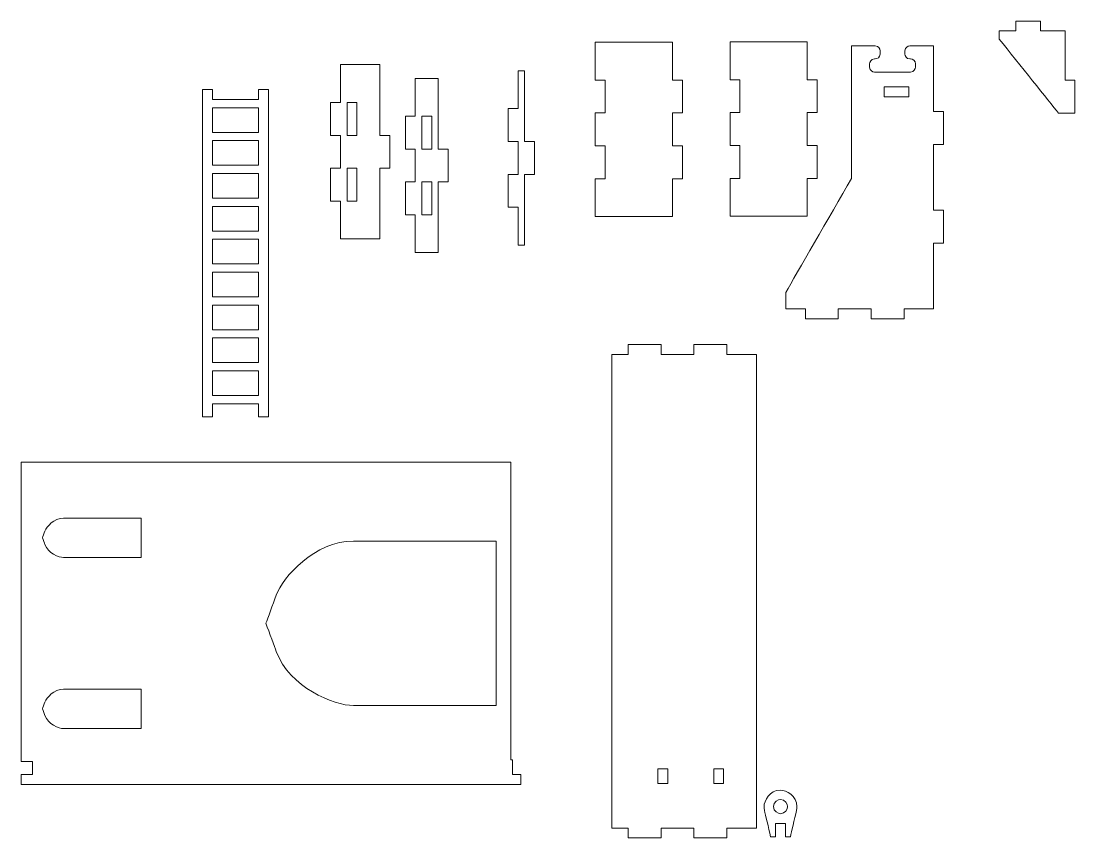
# Model space of a CAD drawing. Header units: millimetres. Extents: x -5059 to 5976, y -2595 to 3315.
# Drawn here: x 2969 to 3611, y -131 to 365 of the extents above; entities that cross this region are included whole.
import ezdxf

# ---------------------------------------------------------------- set-up
doc = ezdxf.new("R2010")
doc.units = ezdxf.units.MM
doc.header["$MEASUREMENT"] = 0
doc.layers.add('Make2D$visible$lines', color=7, linetype='Continuous')

msp = doc.modelspace()

# ---------------------------------------------------------------- linework, layer by layer
at = {"layer": 'Make2D$visible$lines', "color": 18, "lineweight": 9}
for points in [[(3574.6403, 359.3847), (3571.3069, 359.3847), (3566.3069, 359.3847), (3564.6403, 359.3847)], [(3564.6403, 359.3847), (3564.6403, 357.718), (3564.6403, 355.218), (3564.6403, 354.3847)], [(3589.6403, 365.3847), (3584.6403, 365.3847), (3577.1403, 365.3847), (3574.6403, 365.3847)], [(3574.6403, 365.3847), (3574.6403, 363.3847), (3574.6403, 360.3847), (3574.6403, 359.3847)], [(3589.6403, 359.3847), (3589.6403, 361.3847), (3589.6403, 364.3847), (3589.6403, 365.3847)], [(3604.6403, 359.3847), (3599.6403, 359.3847), (3592.1403, 359.3847), (3589.6403, 359.3847)], [(3604.6403, 329.3847), (3604.6403, 339.3847), (3604.6403, 354.3847), (3604.6403, 359.3847)], [(3400.8186, 352.7254), (3400.8186, 345.0587), (3400.8186, 333.5587), (3400.8186, 329.7254)], [(3447.8186, 352.7254), (3432.152, 352.7254), (3408.652, 352.7254), (3400.8186, 352.7254)], [(3447.8186, 329.7254), (3447.8186, 337.392), (3447.8186, 348.892), (3447.8186, 352.7254)], [(3564.6403, 354.3847), (3576.6403, 339.3847), (3594.6403, 316.8847), (3600.6403, 309.3847)], [(3318.8032, 352.5586), (3318.8032, 344.8919), (3318.8032, 333.3919), (3318.8032, 329.5586)], [(3365.8032, 352.5586), (3350.1366, 352.5586), (3326.6366, 352.5586), (3318.8032, 352.5586)], [(3365.8032, 329.5586), (3365.8032, 337.2253), (3365.8032, 348.7253), (3365.8032, 352.5586)], [(3489.1668, 350.3533), (3484.3335, 350.3533), (3477.0835, 350.3533), (3474.6668, 350.3533)], [(3474.6668, 350.3533), (3474.6668, 323.4473), (3474.6668, 283.0884), (3474.6668, 269.6354)], [(3489.1668, 350.3533), (3491.1668, 350.3533), (3492.1668, 348.3533), (3492.1668, 347.3533)], [(3492.1668, 347.3533), (3492.1668, 346.6867), (3492.1668, 345.6867), (3492.1668, 345.3533)], [(3507.1668, 347.3533), (3507.1668, 349.3533), (3509.1668, 350.3533), (3510.1668, 350.3533)], [(3507.1668, 345.3533), (3507.1668, 346.02), (3507.1668, 347.02), (3507.1668, 347.3533)], [(3510.1668, 350.3533), (3515.0002, 350.3533), (3522.2502, 350.3533), (3524.6668, 350.3533)], [(3524.6668, 310.3533), (3524.6668, 323.6867), (3524.6668, 343.6867), (3524.6668, 350.3533)], [(3488.6668, 342.3533), (3486.6668, 342.3533), (3485.6668, 340.3533), (3485.6668, 339.3533)], [(3489.1668, 342.3533), (3489.0002, 342.3533), (3488.7502, 342.3533), (3488.6668, 342.3533)], [(3492.1668, 345.3533), (3492.1668, 343.3533), (3490.1668, 342.3533), (3489.1668, 342.3533)], [(3510.1668, 342.3533), (3508.1668, 342.3533), (3507.1668, 344.3533), (3507.1668, 345.3533)], [(3510.6668, 342.3533), (3510.5002, 342.3533), (3510.2502, 342.3533), (3510.1668, 342.3533)], [(3513.6668, 339.3533), (3513.6668, 341.3533), (3511.6668, 342.3533), (3510.6668, 342.3533)], [(3163.7881, 315.8929), (3163.7881, 323.5596), (3163.7881, 335.0596), (3163.7881, 338.8929)], [(3163.7881, 338.8929), (3171.7881, 338.8929), (3183.7881, 338.8929), (3187.7881, 338.8929)], [(3187.7881, 338.8929), (3187.7881, 324.5596), (3187.7881, 303.0596), (3187.7881, 295.8929)], [(3275.8036, 335.1601), (3274.4702, 335.1601), (3272.4702, 335.1601), (3271.8036, 335.1601)], [(3271.8036, 335.1601), (3271.8036, 327.4934), (3271.8036, 315.9934), (3271.8036, 312.1601)], [(3275.8036, 292.1601), (3275.8036, 306.4934), (3275.8036, 327.9934), (3275.8036, 335.1601)], [(3485.6668, 339.3533), (3485.6668, 338.6867), (3485.6668, 337.6867), (3485.6668, 337.3533)], [(3485.6668, 337.3533), (3485.6668, 335.3533), (3487.6668, 334.3533), (3488.6668, 334.3533)], [(3488.6668, 334.3533), (3496.0002, 334.3533), (3507.0002, 334.3533), (3510.6668, 334.3533)], [(3510.6668, 334.3533), (3512.6668, 334.3533), (3513.6668, 336.3533), (3513.6668, 337.3533)], [(3513.6668, 337.3533), (3513.6668, 338.02), (3513.6668, 339.02), (3513.6668, 339.3533)], [(3209.3044, 307.5663), (3209.3044, 315.2329), (3209.3044, 326.7329), (3209.3044, 330.5663)], [(3209.3044, 330.5663), (3213.9711, 330.5663), (3220.9711, 330.5663), (3223.3044, 330.5663)], [(3223.3044, 330.5663), (3223.3044, 316.2329), (3223.3044, 294.7329), (3223.3044, 287.5663)], [(3318.8032, 329.5586), (3320.8032, 329.5586), (3323.8032, 329.5586), (3324.8032, 329.5586)], [(3324.8032, 329.5586), (3324.8032, 322.8919), (3324.8032, 312.8919), (3324.8032, 309.5586)], [(3371.8032, 329.5586), (3369.8032, 329.5586), (3366.8032, 329.5586), (3365.8032, 329.5586)], [(3371.8032, 309.5586), (3371.8032, 316.2253), (3371.8032, 326.2253), (3371.8032, 329.5586)], [(3400.8186, 329.7254), (3402.8186, 329.7254), (3405.8186, 329.7254), (3406.8186, 329.7254)], [(3406.8186, 329.7254), (3406.8186, 323.0587), (3406.8186, 313.0587), (3406.8186, 309.7254)], [(3453.8186, 329.7254), (3451.8186, 329.7254), (3448.8186, 329.7254), (3447.8186, 329.7254)], [(3453.8186, 309.7254), (3453.8186, 316.392), (3453.8186, 326.392), (3453.8186, 329.7254)], [(3610.6403, 329.3847), (3608.6403, 329.3847), (3605.6403, 329.3847), (3604.6403, 329.3847)], [(3610.6403, 309.3847), (3610.6403, 316.0513), (3610.6403, 326.0513), (3610.6403, 329.3847)], [(3079.9297, 323.7011), (3081.9297, 323.7011), (3084.9297, 323.7011), (3085.9297, 323.7011)], [(3079.9297, 323.7011), (3079.9297, 257.3678), (3079.9297, 157.8678), (3079.9297, 124.7011)], [(3085.9297, 323.7011), (3085.9297, 321.7011), (3085.9297, 318.7011), (3085.9297, 317.7011)], [(3113.9297, 323.7011), (3115.9297, 323.7011), (3118.9297, 323.7011), (3119.9297, 323.7011)], [(3113.9297, 317.7011), (3113.9297, 319.7011), (3113.9297, 322.7011), (3113.9297, 323.7011)], [(3119.9297, 124.7011), (3119.9297, 191.0344), (3119.9297, 290.5344), (3119.9297, 323.7011)], [(3494.6668, 325.3533), (3494.6668, 323.3533), (3494.6668, 320.3533), (3494.6668, 319.3533)], [(3509.6668, 325.3533), (3504.6668, 325.3533), (3497.1668, 325.3533), (3494.6668, 325.3533)], [(3509.6668, 319.3533), (3509.6668, 321.3533), (3509.6668, 324.3533), (3509.6668, 325.3533)], [(3085.9297, 317.7011), (3095.263, 317.7011), (3109.263, 317.7011), (3113.9297, 317.7011)], [(3157.7881, 315.8929), (3159.7881, 315.8929), (3162.7881, 315.8929), (3163.7881, 315.8929)], [(3157.7881, 295.8929), (3157.7881, 302.5596), (3157.7881, 312.5596), (3157.7881, 315.8929)], [(3167.7881, 315.8929), (3167.7881, 309.2262), (3167.7881, 299.2262), (3167.7881, 295.8929)], [(3173.7881, 315.8929), (3171.7881, 315.8929), (3168.7881, 315.8929), (3167.7881, 315.8929)], [(3173.7881, 295.8929), (3173.7881, 302.5596), (3173.7881, 312.5596), (3173.7881, 315.8929)], [(3494.6668, 319.3533), (3499.6668, 319.3533), (3507.1668, 319.3533), (3509.6668, 319.3533)], [(3113.9297, 312.7011), (3104.5964, 312.7011), (3090.5964, 312.7011), (3085.9297, 312.7011)], [(3085.9297, 312.7011), (3085.9297, 307.7011), (3085.9297, 300.2011), (3085.9297, 297.7011)], [(3113.9297, 297.7011), (3113.9297, 302.7011), (3113.9297, 310.2011), (3113.9297, 312.7011)], [(3271.8036, 312.1601), (3269.8036, 312.1601), (3266.8036, 312.1601), (3265.8036, 312.1601)], [(3265.8036, 312.1601), (3265.8036, 305.4934), (3265.8036, 295.4934), (3265.8036, 292.1601)], [(3324.8032, 309.5586), (3322.8032, 309.5586), (3319.8032, 309.5586), (3318.8032, 309.5586)], [(3318.8032, 309.5586), (3318.8032, 302.8919), (3318.8032, 292.8919), (3318.8032, 289.5586)], [(3365.8032, 289.5586), (3365.8032, 296.2253), (3365.8032, 306.2253), (3365.8032, 309.5586)], [(3365.8032, 309.5586), (3367.8032, 309.5586), (3370.8032, 309.5586), (3371.8032, 309.5586)], [(3406.8186, 309.7254), (3404.8186, 309.7254), (3401.8186, 309.7254), (3400.8186, 309.7254)], [(3400.8186, 309.7254), (3400.8186, 303.0587), (3400.8186, 293.0587), (3400.8186, 289.7254)], [(3447.8186, 289.7254), (3447.8186, 296.392), (3447.8186, 306.392), (3447.8186, 309.7254)], [(3447.8186, 309.7254), (3449.8186, 309.7254), (3452.8186, 309.7254), (3453.8186, 309.7254)], [(3524.6668, 310.3533), (3526.6668, 310.3533), (3529.6668, 310.3533), (3530.6668, 310.3533)], [(3530.6668, 310.3533), (3530.6668, 303.6867), (3530.6668, 293.6867), (3530.6668, 290.3533)], [(3600.6403, 309.3847), (3603.9736, 309.3847), (3608.9736, 309.3847), (3610.6403, 309.3847)], [(3203.3044, 307.5663), (3205.3044, 307.5663), (3208.3044, 307.5663), (3209.3044, 307.5663)], [(3203.3044, 287.5663), (3203.3044, 294.2329), (3203.3044, 304.2329), (3203.3044, 307.5663)], [(3213.3044, 307.5663), (3213.3044, 300.8996), (3213.3044, 290.8996), (3213.3044, 287.5663)], [(3219.3044, 307.5663), (3217.3044, 307.5663), (3214.3044, 307.5663), (3213.3044, 307.5663)], [(3219.3044, 287.5663), (3219.3044, 294.2329), (3219.3044, 304.2329), (3219.3044, 307.5663)], [(3085.9297, 297.7011), (3095.263, 297.7011), (3109.263, 297.7011), (3113.9297, 297.7011)], [(3163.7881, 295.8929), (3161.7881, 295.8929), (3158.7881, 295.8929), (3157.7881, 295.8929)], [(3163.7881, 275.8929), (3163.7881, 282.5596), (3163.7881, 292.5596), (3163.7881, 295.8929)], [(3167.7881, 295.8929), (3169.7881, 295.8929), (3172.7881, 295.8929), (3173.7881, 295.8929)], [(3187.7881, 295.8929), (3189.7881, 295.8929), (3192.7881, 295.8929), (3193.7881, 295.8929)], [(3193.7881, 295.8929), (3193.7881, 289.2262), (3193.7881, 279.2262), (3193.7881, 275.8929)], [(3113.9297, 292.7011), (3104.5964, 292.7011), (3090.5964, 292.7011), (3085.9297, 292.7011)], [(3085.9297, 292.7011), (3085.9297, 287.7011), (3085.9297, 280.2011), (3085.9297, 277.7011)], [(3113.9297, 277.7011), (3113.9297, 282.7011), (3113.9297, 290.2011), (3113.9297, 292.7011)], [(3265.8036, 292.1601), (3267.8036, 292.1601), (3270.8036, 292.1601), (3271.8036, 292.1601)], [(3271.8036, 292.1601), (3271.8036, 285.4934), (3271.8036, 275.4934), (3271.8036, 272.1601)], [(3281.8036, 292.1601), (3279.8036, 292.1601), (3276.8036, 292.1601), (3275.8036, 292.1601)], [(3281.8036, 272.1601), (3281.8036, 278.8268), (3281.8036, 288.8268), (3281.8036, 292.1601)], [(3318.8032, 289.5586), (3320.8032, 289.5586), (3323.8032, 289.5586), (3324.8032, 289.5586)], [(3324.8032, 289.5586), (3324.8032, 282.8919), (3324.8032, 272.8919), (3324.8032, 269.5586)], [(3371.8032, 289.5586), (3369.8032, 289.5586), (3366.8032, 289.5586), (3365.8032, 289.5586)], [(3371.8032, 269.5586), (3371.8032, 276.2253), (3371.8032, 286.2253), (3371.8032, 289.5586)], [(3400.8186, 289.7254), (3402.8186, 289.7254), (3405.8186, 289.7254), (3406.8186, 289.7254)], [(3406.8186, 289.7254), (3406.8186, 283.0587), (3406.8186, 273.0587), (3406.8186, 269.7254)], [(3453.8186, 289.7254), (3451.8186, 289.7254), (3448.8186, 289.7254), (3447.8186, 289.7254)], [(3453.8186, 269.7254), (3453.8186, 276.392), (3453.8186, 286.392), (3453.8186, 289.7254)], [(3530.6668, 290.3533), (3528.6668, 290.3533), (3525.6668, 290.3533), (3524.6668, 290.3533)], [(3524.6668, 250.3533), (3524.6668, 263.6867), (3524.6668, 283.6867), (3524.6668, 290.3533)], [(3209.3044, 287.5663), (3207.3044, 287.5663), (3204.3044, 287.5663), (3203.3044, 287.5663)], [(3209.3044, 267.5663), (3209.3044, 274.2329), (3209.3044, 284.2329), (3209.3044, 287.5663)], [(3213.3044, 287.5663), (3215.3044, 287.5663), (3218.3044, 287.5663), (3219.3044, 287.5663)], [(3223.3044, 287.5663), (3225.3044, 287.5663), (3228.3044, 287.5663), (3229.3044, 287.5663)], [(3229.3044, 287.5663), (3229.3044, 280.8996), (3229.3044, 270.8996), (3229.3044, 267.5663)], [(3085.9297, 277.7011), (3095.263, 277.7011), (3109.263, 277.7011), (3113.9297, 277.7011)], [(3157.7881, 275.8929), (3159.7881, 275.8929), (3162.7881, 275.8929), (3163.7881, 275.8929)], [(3157.7881, 255.8929), (3157.7881, 262.5596), (3157.7881, 272.5596), (3157.7881, 275.8929)], [(3167.7881, 275.8929), (3167.7881, 269.2262), (3167.7881, 259.2262), (3167.7881, 255.8929)], [(3173.7881, 275.8929), (3171.7881, 275.8929), (3168.7881, 275.8929), (3167.7881, 275.8929)], [(3173.7881, 255.8929), (3173.7881, 262.5596), (3173.7881, 272.5596), (3173.7881, 275.8929)], [(3187.7881, 275.8929), (3187.7881, 261.5596), (3187.7881, 240.0596), (3187.7881, 232.8929)], [(3193.7881, 275.8929), (3191.7881, 275.8929), (3188.7881, 275.8929), (3187.7881, 275.8929)], [(3113.9297, 272.7011), (3104.5964, 272.7011), (3090.5964, 272.7011), (3085.9297, 272.7011)], [(3085.9297, 272.7011), (3085.9297, 267.7011), (3085.9297, 260.2011), (3085.9297, 257.7011)], [(3113.9297, 257.7011), (3113.9297, 262.7011), (3113.9297, 270.2011), (3113.9297, 272.7011)], [(3271.8036, 272.1601), (3269.8036, 272.1601), (3266.8036, 272.1601), (3265.8036, 272.1601)], [(3265.8036, 272.1601), (3265.8036, 265.4934), (3265.8036, 255.4934), (3265.8036, 252.1601)], [(3275.8036, 229.1601), (3275.8036, 243.4934), (3275.8036, 264.9934), (3275.8036, 272.1601)], [(3275.8036, 272.1601), (3277.8036, 272.1601), (3280.8036, 272.1601), (3281.8036, 272.1601)], [(3324.8032, 269.5586), (3322.8032, 269.5586), (3319.8032, 269.5586), (3318.8032, 269.5586)], [(3318.8032, 269.5586), (3318.8032, 261.8919), (3318.8032, 250.3919), (3318.8032, 246.5586)], [(3365.8032, 246.5586), (3365.8032, 254.2253), (3365.8032, 265.7253), (3365.8032, 269.5586)], [(3365.8032, 269.5586), (3367.8032, 269.5586), (3370.8032, 269.5586), (3371.8032, 269.5586)], [(3406.8186, 269.7254), (3404.8186, 269.7254), (3401.8186, 269.7254), (3400.8186, 269.7254)], [(3400.8186, 269.7254), (3400.8186, 262.0587), (3400.8186, 250.5587), (3400.8186, 246.7254)], [(3474.6668, 269.6354), (3461.3335, 246.5414), (3441.3335, 211.9003), (3434.6668, 200.3533)], [(3447.8186, 246.7254), (3447.8186, 254.392), (3447.8186, 265.892), (3447.8186, 269.7254)], [(3447.8186, 269.7254), (3449.8186, 269.7254), (3452.8186, 269.7254), (3453.8186, 269.7254)], [(3203.3044, 267.5663), (3205.3044, 267.5663), (3208.3044, 267.5663), (3209.3044, 267.5663)], [(3203.3044, 247.5663), (3203.3044, 254.2329), (3203.3044, 264.2329), (3203.3044, 267.5663)], [(3213.3044, 267.5663), (3213.3044, 260.8996), (3213.3044, 250.8996), (3213.3044, 247.5663)], [(3219.3044, 267.5663), (3217.3044, 267.5663), (3214.3044, 267.5663), (3213.3044, 267.5663)], [(3219.3044, 247.5663), (3219.3044, 254.2329), (3219.3044, 264.2329), (3219.3044, 267.5663)], [(3223.3044, 267.5663), (3223.3044, 253.2329), (3223.3044, 231.7329), (3223.3044, 224.5663)], [(3229.3044, 267.5663), (3227.3044, 267.5663), (3224.3044, 267.5663), (3223.3044, 267.5663)], [(3085.9297, 257.7011), (3095.263, 257.7011), (3109.263, 257.7011), (3113.9297, 257.7011)], [(3113.9297, 252.7011), (3104.5964, 252.7011), (3090.5964, 252.7011), (3085.9297, 252.7011)], [(3085.9297, 252.7011), (3085.9297, 247.7011), (3085.9297, 240.2011), (3085.9297, 237.7011)], [(3113.9297, 237.7011), (3113.9297, 242.7011), (3113.9297, 250.2011), (3113.9297, 252.7011)], [(3163.7881, 255.8929), (3161.7881, 255.8929), (3158.7881, 255.8929), (3157.7881, 255.8929)], [(3163.7881, 232.8929), (3163.7881, 240.5596), (3163.7881, 252.0596), (3163.7881, 255.8929)], [(3167.7881, 255.8929), (3169.7881, 255.8929), (3172.7881, 255.8929), (3173.7881, 255.8929)], [(3265.8036, 252.1601), (3267.8036, 252.1601), (3270.8036, 252.1601), (3271.8036, 252.1601)], [(3271.8036, 252.1601), (3271.8036, 244.4934), (3271.8036, 232.9934), (3271.8036, 229.1601)], [(3524.6668, 250.3533), (3526.6668, 250.3533), (3529.6668, 250.3533), (3530.6668, 250.3533)], [(3530.6668, 250.3533), (3530.6668, 243.6867), (3530.6668, 233.6867), (3530.6668, 230.3533)], [(3209.3044, 247.5663), (3207.3044, 247.5663), (3204.3044, 247.5663), (3203.3044, 247.5663)], [(3209.3044, 224.5663), (3209.3044, 232.2329), (3209.3044, 243.7329), (3209.3044, 247.5663)], [(3213.3044, 247.5663), (3215.3044, 247.5663), (3218.3044, 247.5663), (3219.3044, 247.5663)], [(3318.8032, 246.5586), (3334.4699, 246.5586), (3357.9699, 246.5586), (3365.8032, 246.5586)], [(3400.8186, 246.7254), (3416.4853, 246.7254), (3439.9853, 246.7254), (3447.8186, 246.7254)], [(3085.9297, 237.7011), (3095.263, 237.7011), (3109.263, 237.7011), (3113.9297, 237.7011)], [(3113.9297, 232.7011), (3104.5964, 232.7011), (3090.5964, 232.7011), (3085.9297, 232.7011)], [(3085.9297, 232.7011), (3085.9297, 227.7011), (3085.9297, 220.2011), (3085.9297, 217.7011)], [(3113.9297, 217.7011), (3113.9297, 222.7011), (3113.9297, 230.2011), (3113.9297, 232.7011)], [(3187.7881, 232.8929), (3179.7881, 232.8929), (3167.7881, 232.8929), (3163.7881, 232.8929)], [(3223.3044, 224.5663), (3218.6377, 224.5663), (3211.6377, 224.5663), (3209.3044, 224.5663)], [(3271.8036, 229.1601), (3273.1369, 229.1601), (3275.1369, 229.1601), (3275.8036, 229.1601)], [(3530.6668, 230.3533), (3528.6668, 230.3533), (3525.6668, 230.3533), (3524.6668, 230.3533)], [(3524.6668, 190.3533), (3524.6668, 203.6867), (3524.6668, 223.6867), (3524.6668, 230.3533)], [(3085.9297, 217.7011), (3095.263, 217.7011), (3109.263, 217.7011), (3113.9297, 217.7011)], [(3113.9297, 212.7011), (3104.5964, 212.7011), (3090.5964, 212.7011), (3085.9297, 212.7011)], [(3085.9297, 212.7011), (3085.9297, 207.7011), (3085.9297, 200.2011), (3085.9297, 197.7011)], [(3113.9297, 197.7011), (3113.9297, 202.7011), (3113.9297, 210.2011), (3113.9297, 212.7011)], [(3434.6668, 200.3533), (3434.6668, 197.02), (3434.6668, 192.02), (3434.6668, 190.3533)], [(3085.9297, 197.7011), (3095.263, 197.7011), (3109.263, 197.7011), (3113.9297, 197.7011)], [(3113.9297, 192.7011), (3104.5964, 192.7011), (3090.5964, 192.7011), (3085.9297, 192.7011)], [(3085.9297, 192.7011), (3085.9297, 187.7011), (3085.9297, 180.2011), (3085.9297, 177.7011)], [(3113.9297, 177.7011), (3113.9297, 182.7011), (3113.9297, 190.2011), (3113.9297, 192.7011)], [(3434.6668, 190.3533), (3438.6668, 190.3533), (3444.6668, 190.3533), (3446.6668, 190.3533)], [(3446.6668, 184.3533), (3446.6668, 186.3533), (3446.6668, 189.3533), (3446.6668, 190.3533)], [(3466.6668, 190.3533), (3466.6668, 188.3533), (3466.6668, 185.3533), (3466.6668, 184.3533)], [(3466.6668, 190.3533), (3473.3335, 190.3533), (3483.3335, 190.3533), (3486.6668, 190.3533)], [(3486.6668, 184.3533), (3486.6668, 186.3533), (3486.6668, 189.3533), (3486.6668, 190.3533)], [(3506.6668, 190.3533), (3506.6668, 188.3533), (3506.6668, 185.3533), (3506.6668, 184.3533)], [(3506.6668, 190.3533), (3512.6668, 190.3533), (3521.6668, 190.3533), (3524.6668, 190.3533)], [(3466.6668, 184.3533), (3460.0002, 184.3533), (3450.0002, 184.3533), (3446.6668, 184.3533)], [(3506.6668, 184.3533), (3500.0002, 184.3533), (3490.0002, 184.3533), (3486.6668, 184.3533)], [(3085.9297, 177.7011), (3095.263, 177.7011), (3109.263, 177.7011), (3113.9297, 177.7011)], [(3113.9297, 172.7011), (3104.5964, 172.7011), (3090.5964, 172.7011), (3085.9297, 172.7011)], [(3085.9297, 172.7011), (3085.9297, 167.7011), (3085.9297, 160.2011), (3085.9297, 157.7011)], [(3113.9297, 157.7011), (3113.9297, 162.7011), (3113.9297, 170.2011), (3113.9297, 172.7011)], [(3338.8604, 162.6634), (3338.8604, 164.6634), (3338.8604, 167.6634), (3338.8604, 168.6634)], [(3358.8604, 168.6634), (3352.1938, 168.6634), (3342.1938, 168.6634), (3338.8604, 168.6634)], [(3358.8604, 168.6634), (3358.8604, 166.6634), (3358.8604, 163.6634), (3358.8604, 162.6634)], [(3378.8604, 162.6634), (3378.8604, 164.6634), (3378.8604, 167.6634), (3378.8604, 168.6634)], [(3398.8604, 168.6634), (3392.1938, 168.6634), (3382.1938, 168.6634), (3378.8604, 168.6634)], [(3398.8604, 168.6634), (3398.8604, 166.6634), (3398.8604, 163.6634), (3398.8604, 162.6634)], [(3328.8604, 162.6634), (3332.1938, 162.6634), (3337.1938, 162.6634), (3338.8604, 162.6634)], [(3328.8604, 162.6634), (3328.8604, 66.6634), (3328.8604, -77.3366), (3328.8604, -125.3366)], [(3358.8604, 162.6634), (3365.5271, 162.6634), (3375.5271, 162.6634), (3378.8604, 162.6634)], [(3398.8604, 162.6634), (3404.8604, 162.6634), (3413.8604, 162.6634), (3416.8604, 162.6634)], [(3416.8604, -125.3366), (3416.8604, -29.3366), (3416.8604, 114.6634), (3416.8604, 162.6634)], [(3085.9297, 157.7011), (3095.263, 157.7011), (3109.263, 157.7011), (3113.9297, 157.7011)], [(3113.9297, 152.7011), (3104.5964, 152.7011), (3090.5964, 152.7011), (3085.9297, 152.7011)], [(3085.9297, 152.7011), (3085.9297, 147.7011), (3085.9297, 140.2011), (3085.9297, 137.7011)], [(3113.9297, 137.7011), (3113.9297, 142.7011), (3113.9297, 150.2011), (3113.9297, 152.7011)], [(3085.9297, 137.7011), (3095.263, 137.7011), (3109.263, 137.7011), (3113.9297, 137.7011)], [(3113.9297, 132.7011), (3104.5964, 132.7011), (3090.5964, 132.7011), (3085.9297, 132.7011)], [(3085.9297, 132.7011), (3085.9297, 130.0344), (3085.9297, 126.0344), (3085.9297, 124.7011)], [(3113.9297, 124.7011), (3113.9297, 127.3678), (3113.9297, 131.3678), (3113.9297, 132.7011)], [(3079.9297, 124.7011), (3081.9297, 124.7011), (3084.9297, 124.7011), (3085.9297, 124.7011)], [(3113.9297, 124.7011), (3115.9297, 124.7011), (3118.9297, 124.7011), (3119.9297, 124.7011)], [(2969.4447, 97.1722), (3068.778, 97.1722), (3217.778, 97.1722), (3267.4447, 97.1722)], [(2969.4447, -84.8278), (2969.4447, -24.1612), (2969.4447, 66.8388), (2969.4447, 97.1722)], [(3267.4447, -83.8278), (3267.4447, -23.4945), (3267.4447, 67.0055), (3267.4447, 97.1722)], [(2995.2148, 63.1722), (2989.6132, 63.1722), (2984.8965, 57.9083), (2983.9385, 55.2764)], [(3042.4447, 63.1722), (3026.7014, 63.1722), (3003.0865, 63.1722), (2995.2148, 63.1722)], [(3042.4447, 39.1722), (3042.4447, 47.1722), (3042.4447, 59.1722), (3042.4447, 63.1722)], [(2983.9385, 55.2764), (2983.4406, 53.9083), (2982.6937, 51.8562), (2982.4447, 51.1722)], [(2982.4447, 51.1722), (2982.9426, 49.8041), (2983.6896, 47.752), (2983.9385, 47.0679)], [(2983.9385, 47.0679), (2985.8544, 41.8041), (2992.414, 39.1722), (2995.2148, 39.1722)], [(3171.6536, 49.1722), (3148.3133, 49.1722), (3128.6604, 27.2395), (3124.669, 16.2732)], [(3258.4447, 49.1722), (3229.5143, 49.1722), (3186.1188, 49.1722), (3171.6536, 49.1722)], [(3258.4447, -50.8278), (3258.4447, -17.4945), (3258.4447, 32.5055), (3258.4447, 49.1722)], [(2995.2148, 39.1722), (3010.9581, 39.1722), (3034.5731, 39.1722), (3042.4447, 39.1722)], [(3124.669, 16.2732), (3122.5942, 10.5728), (3119.4821, 2.0223), (3118.4447, -0.8278)], [(3118.4447, -0.8278), (3120.5195, -6.5282), (3123.6316, -15.0787), (3124.669, -17.9288)], [(3124.669, -17.9288), (3132.6518, -39.8615), (3159.9835, -50.8278), (3171.6536, -50.8278)], [(2995.2148, -40.8278), (2989.6132, -40.8278), (2984.8965, -46.0917), (2983.9385, -48.7236)], [(3042.4447, -40.8278), (3026.7014, -40.8278), (3003.0865, -40.8278), (2995.2148, -40.8278)], [(3042.4447, -64.8278), (3042.4447, -56.8278), (3042.4447, -44.8278), (3042.4447, -40.8278)], [(2983.9385, -48.7236), (2983.4406, -50.0917), (2982.6937, -52.1438), (2982.4447, -52.8278)], [(3171.6536, -50.8278), (3200.584, -50.8278), (3243.9795, -50.8278), (3258.4447, -50.8278)], [(2982.4447, -52.8278), (2982.9426, -54.1959), (2983.6896, -56.248), (2983.9385, -56.9321)], [(2983.9385, -56.9321), (2985.8544, -62.1959), (2992.414, -64.8278), (2995.2148, -64.8278)], [(2995.2148, -64.8278), (3010.9581, -64.8278), (3034.5731, -64.8278), (3042.4447, -64.8278)], [(2976.4447, -84.8278), (2974.1114, -84.8278), (2970.6114, -84.8278), (2969.4447, -84.8278)], [(2976.4447, -92.8278), (2976.4447, -90.1612), (2976.4447, -86.1612), (2976.4447, -84.8278)], [(3267.4447, -83.8278), (3267.778, -83.8278), (3268.278, -83.8278), (3268.4447, -83.8278)], [(3268.4447, -83.8278), (3268.4447, -86.8278), (3268.4447, -91.3278), (3268.4447, -92.8278)], [(3356.8604, -89.3366), (3356.8604, -92.3366), (3356.8604, -96.8366), (3356.8604, -98.3366)], [(3362.8604, -89.3366), (3360.8604, -89.3366), (3357.8604, -89.3366), (3356.8604, -89.3366)], [(3362.8604, -98.3366), (3362.8604, -95.3366), (3362.8604, -90.8366), (3362.8604, -89.3366)], [(3390.8604, -89.3366), (3390.8604, -92.3366), (3390.8604, -96.8366), (3390.8604, -98.3366)], [(3396.8604, -89.3366), (3394.8604, -89.3366), (3391.8604, -89.3366), (3390.8604, -89.3366)], [(3396.8604, -98.3366), (3396.8604, -95.3366), (3396.8604, -90.8366), (3396.8604, -89.3366)], [(2969.4447, -92.8278), (2971.778, -92.8278), (2975.278, -92.8278), (2976.4447, -92.8278)], [(2969.4447, -98.8278), (2969.4447, -96.8278), (2969.4447, -93.8278), (2969.4447, -92.8278)], [(3268.4447, -92.8278), (3270.1114, -92.8278), (3272.6114, -92.8278), (3273.4447, -92.8278)], [(3273.4447, -92.8278), (3273.4447, -94.8278), (3273.4447, -97.8278), (3273.4447, -98.8278)], [(3273.4447, -98.8278), (3172.1114, -98.8278), (3020.1114, -98.8278), (2969.4447, -98.8278)], [(3356.8604, -98.3366), (3358.8604, -98.3366), (3361.8604, -98.3366), (3362.8604, -98.3366)], [(3390.8604, -98.3366), (3392.8604, -98.3366), (3395.8604, -98.3366), (3396.8604, -98.3366)], [(3421.4925, -112.297), (3421.4925, -113.0642), (3421.6668, -114.1949), (3421.7539, -114.5685)], [(3425.4925, -130.597), (3424.2463, -125.2542), (3422.377, -117.2399), (3421.7539, -114.5685)], [(3441.2311, -114.5685), (3439.9849, -119.9113), (3438.1156, -127.9256), (3437.4925, -130.597)], [(3441.4925, -112.297), (3441.4925, -113.0642), (3441.3182, -114.1949), (3441.2311, -114.5685)], [(3338.8604, -125.3366), (3335.5271, -125.3366), (3330.5271, -125.3366), (3328.8604, -125.3366)], [(3338.8604, -131.3366), (3338.8604, -129.3366), (3338.8604, -126.3366), (3338.8604, -125.3366)], [(3358.8604, -125.3366), (3358.8604, -127.3366), (3358.8604, -130.3366), (3358.8604, -131.3366)], [(3378.8604, -125.3366), (3372.1938, -125.3366), (3362.1938, -125.3366), (3358.8604, -125.3366)], [(3378.8604, -131.3366), (3378.8604, -129.3366), (3378.8604, -126.3366), (3378.8604, -125.3366)], [(3398.8604, -125.3366), (3398.8604, -127.3366), (3398.8604, -130.3366), (3398.8604, -131.3366)], [(3416.8604, -125.3366), (3410.8604, -125.3366), (3401.8604, -125.3366), (3398.8604, -125.3366)], [(3434.4925, -122.597), (3432.4925, -122.597), (3429.4925, -122.597), (3428.4925, -122.597)], [(3428.4925, -122.597), (3428.4925, -125.2637), (3428.4925, -129.2637), (3428.4925, -130.597)], [(3434.4925, -130.597), (3434.4925, -127.9303), (3434.4925, -123.9303), (3434.4925, -122.597)], [(3338.8604, -131.3366), (3345.5271, -131.3366), (3355.5271, -131.3366), (3358.8604, -131.3366)], [(3378.8604, -131.3366), (3385.5271, -131.3366), (3395.5271, -131.3366), (3398.8604, -131.3366)], [(3428.4925, -130.597), (3427.4925, -130.597), (3425.9925, -130.597), (3425.4925, -130.597)], [(3437.4925, -130.597), (3436.4925, -130.597), (3434.9925, -130.597), (3434.4925, -130.597)]]:
    msp.add_open_spline(points, degree=3, dxfattribs=at)
for points in [[(3441.4925, -112.297), (3441.4925, -105.6303), (3434.8258, -102.297), (3431.4925, -102.297), (3431.4925, -102.297), (3424.8258, -102.297), (3421.4925, -108.9637), (3421.4925, -112.297)], [(3427.1925, -112.297), (3427.1925, -109.4303), (3430.0592, -107.997), (3431.4925, -107.997), (3431.4925, -107.997), (3434.3592, -107.997), (3435.7925, -110.8637), (3435.7925, -112.297)], [(3427.1925, -112.297), (3427.1925, -115.1637), (3430.0592, -116.597), (3431.4925, -116.597), (3431.4925, -116.597), (3434.3592, -116.597), (3435.7925, -113.7303), (3435.7925, -112.297)]]:
    msp.add_open_spline(points, degree=3, knots=[0, 0, 0, 0, 0.33333333, 0.33333333, 0.33333333, 0.33333333, 1, 1, 1, 1], dxfattribs=at)

doc.saveas('drawing.dxf')
